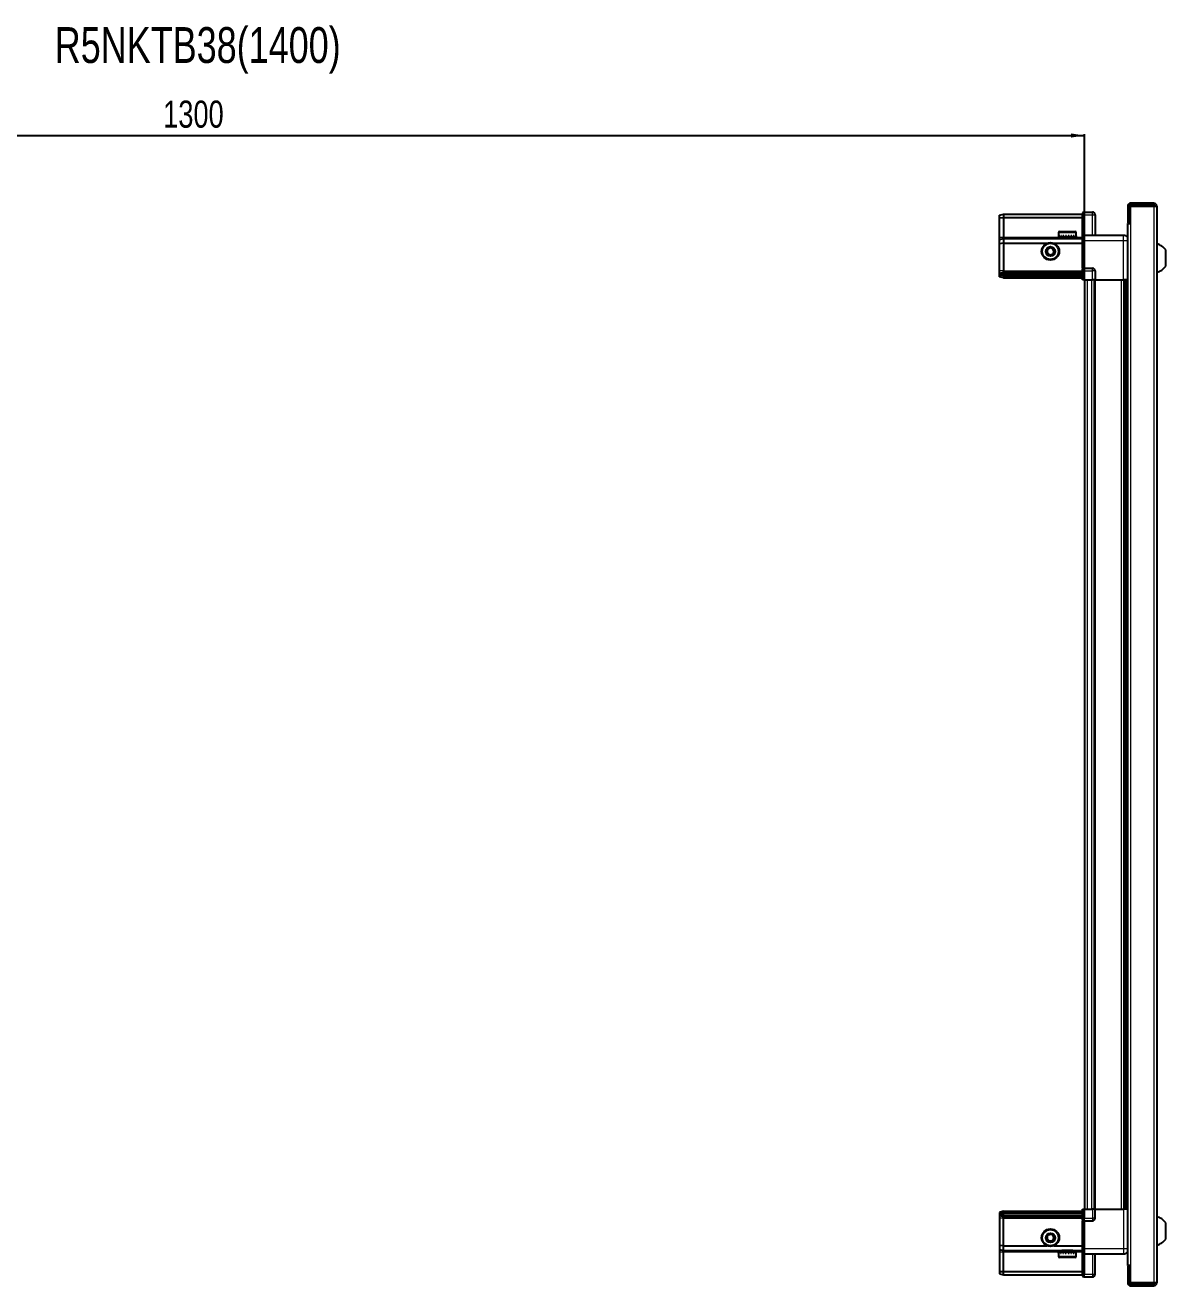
# Model space of a CAD drawing. Header units: millimetres. Extents: x 1014 to 3408, y -1258 to 1224.
# Drawn here: x 2094 to 2935, y 294 to 1224 of the extents above; entities that cross this region are included whole.
import ezdxf

# ---------------------------------------------------------------- set-up
doc = ezdxf.new("R2010")
doc.units = ezdxf.units.MM
doc.layers.add('FORMAT', color=7, linetype='Continuous')
doc.styles.add('SLDTEXTSTYLE0', font='TXT', dxfattribs={"width": 0.75})
doc.dimstyles.new('SLDDIMSTYLE0', dxfattribs={"dimtxt": 20, "dimasz": 10, "dimexe": 0, "dimexo": 0.0625, "dimgap": 5, "dimtad": 2, "dimdec": 1, "dimrnd": 1e-09, "dimzin": 12, "dimdsep": 46, "dimtxsty": 'SLDTEXTSTYLE0', "dimsah": 1, "dimcen": 0.09, "dimadec": 0, "dimazin": 3, "dimtfac": 1, "dimtofl": 0, "dimtmove": 0, "dimatfit": 3, "dimfxl": 0, "dimfrac": 2, "dimtolj": 1, "dimtzin": 12, "dimarcsym": 0})

# ---------------------------------------------------------------- blocks, each defined once
blk = doc.blocks.new('_D_4')
at = {"layer": 'FORMAT'}
for p, q in [((1575.39, 1036.58), (1575.39, 1144.07)), ((1575.39, 1143.07), (2875.39, 1143.07)), ((2875.39, 1036.58), (2875.39, 1144.07))]:
    blk.add_line(p, q, dxfattribs=at)
for points in [[(1575.39, 1143.07), (1585.39, 1141.53), (1585.39, 1144.61)], [(2875.39, 1143.07), (2865.39, 1144.61), (2865.39, 1141.53)]]:
    blk.add_solid(points, dxfattribs=at)
at = {"layer": 'FORMAT', "insert": (2195.84, 1168.85), "char_height": 20, "attachment_point": 1, "style": 'SLDTEXTSTYLE0'}
blk.add_mtext('1300', dxfattribs=at)

msp = doc.modelspace()

# ---------------------------------------------------------------- linework, layer by layer
at = {"color": 7, "linetype": 'Continuous', "lineweight": 25}
for p, q in [((2907.24, 1090.97), (2907.24, 1078.57)), ((2908.74, 1090.97), (2908.74, 1078.57)), ((2909.24, 1078.07), (2909.24, 1090.97)), ((2909.24, 1090.97), (2926.64, 1090.97)), ((2926.64, 1093.07), (2909.34, 1093.07)), ((2926.64, 1091.57), (2909.34, 1091.57)), ((2926.64, 1091.57), (2926.64, 1093.07)), ((2926.64, 1090.97), (2928.74, 1090.97)), ((2928.74, 1090.97), (2928.74, 296.17)), ((2812.74, 1084.27), (2815.74, 1085.07)), ((2812.74, 1082.42), (2812.74, 1084.27)), ((2812.74, 1082.42), (2815.74, 1082.57)), ((2812.74, 1068.07), (2812.74, 1082.42)), ((2815.74, 1085.07), (2815.74, 1082.57)), ((2815.74, 1085.07), (2874.04, 1085.07)), ((2815.74, 1082.57), (2815.74, 1068.07)), ((2815.74, 1082.57), (2874.04, 1082.57)), ((2874.91, 1086.57), (2874.04, 1086.07)), ((2874.91, 1086.57), (2874.04, 1086.07)), ((2874.04, 1086.07), (2874.04, 1084.57)), ((2874.04, 1069.77), (2874.04, 1084.57)), ((2875.24, 1086.57), (2874.91, 1086.57)), ((2875.24, 1086.57), (2874.91, 1086.57)), ((2875.24, 1086.57), (2875.24, 1086.57)), ((2875.24, 1084.57), (2875.24, 1086.57)), ((2875.24, 1086.57), (2881.24, 1086.57)), ((2875.24, 1084.57), (2875.24, 1069.77)), ((2883.24, 1084.57), (2883.24, 1069.57)), ((2856.24, 1071.47), (2856.24, 1068.57)), ((2857.04, 1072.27), (2868.44, 1072.27)), ((2869.24, 1068.57), (2869.24, 1071.47)), ((2907.14, 1078.07), (2907.14, 309.07)), ((2907.14, 1078.07), (2909.24, 1078.07)), ((2907.24, 1078.57), (2908.74, 1078.57)), ((2812.74, 1066.27), (2812.74, 1068.07)), ((2812.74, 1066.27), (2815.74, 1067.07)), ((2812.74, 1063.24), (2812.74, 1066.27)), ((2815.74, 1063.57), (2812.74, 1063.24)), ((2812.74, 1043.07), (2812.74, 1063.24)), ((2815.74, 1068.07), (2815.74, 1067.07)), ((2815.74, 1067.07), (2815.74, 1063.57)), ((2815.74, 1067.07), (2874.04, 1067.07)), ((2815.74, 1063.57), (2815.74, 1043.07)), ((2815.74, 1063.57), (2847.74, 1063.57)), ((2852.74, 1063.57), (2874.04, 1063.57)), ((2856.24, 1068.57), (2856.28, 1068.57)), ((2856.4, 1069.07), (2856.28, 1069.07)), ((2856.28, 1069.07), (2856.28, 1068.57)), ((2856.28, 1068.57), (2856.4, 1068.57)), ((2856.4, 1069.07), (2856.4, 1068.57)), ((2856.4, 1068.57), (2856.81, 1068.57)), ((2857.15, 1069.07), (2856.81, 1069.07)), ((2856.81, 1069.07), (2856.81, 1068.57)), ((2856.81, 1068.57), (2857.15, 1068.57)), ((2857.15, 1069.07), (2857.15, 1068.57)), ((2857.15, 1068.57), (2857.92, 1068.57)), ((2858.45, 1069.07), (2857.92, 1069.07)), ((2857.92, 1069.07), (2857.92, 1068.57)), ((2857.92, 1068.57), (2858.45, 1068.57)), ((2858.34, 1068.57), (2858.34, 1068.47)), ((2858.34, 1068.47), (2867.14, 1068.47)), ((2858.45, 1069.07), (2858.45, 1068.57)), ((2858.45, 1068.57), (2859.51, 1068.57)), ((2858.74, 1068.07), (2859.43, 1067.59)), ((2858.74, 1068.07), (2866.74, 1068.07)), ((2859.43, 1067.59), (2858.74, 1067.1)), ((2858.74, 1067.1), (2858.74, 1067.07)), ((2858.74, 1067.1), (2866.74, 1067.1)), ((2859.43, 1067.59), (2866.05, 1067.59)), ((2860.17, 1069.07), (2859.51, 1069.07)), ((2859.51, 1069.07), (2859.51, 1068.57)), ((2859.51, 1068.57), (2860.17, 1068.57)), ((2860.17, 1069.07), (2860.17, 1068.57)), ((2860.17, 1068.57), (2861.41, 1068.57)), ((2862.14, 1069.07), (2861.41, 1069.07)), ((2861.41, 1069.07), (2861.41, 1068.57)), ((2861.41, 1068.57), (2861.84, 1068.57)), ((2861.84, 1069.07), (2861.84, 1068.57)), ((2862.14, 1069.07), (2862.14, 1068.57)), ((2862.14, 1068.57), (2863.44, 1068.57)), ((2864.17, 1069.07), (2863.44, 1069.07)), ((2863.44, 1069.07), (2863.44, 1068.57)), ((2863.71, 1069.07), (2863.71, 1068.57)), ((2863.71, 1068.57), (2864.17, 1068.57)), ((2864.17, 1069.07), (2864.17, 1068.57)), ((2864.17, 1068.57), (2865.4, 1068.57)), ((2866.06, 1069.07), (2865.4, 1069.07)), ((2865.4, 1069.07), (2865.4, 1068.57)), ((2865.4, 1068.57), (2866.06, 1068.57)), ((2866.05, 1067.59), (2866.74, 1068.07)), ((2866.74, 1067.1), (2866.05, 1067.59)), ((2866.06, 1069.07), (2866.06, 1068.57)), ((2866.06, 1068.57), (2867.1, 1068.57)), ((2866.74, 1067.07), (2866.74, 1067.1)), ((2867.62, 1069.07), (2867.1, 1069.07)), ((2867.1, 1069.07), (2867.1, 1068.57)), ((2867.1, 1068.57), (2867.62, 1068.57)), ((2867.14, 1068.47), (2867.14, 1068.57)), ((2867.62, 1069.07), (2867.62, 1068.57)), ((2867.62, 1068.57), (2868.38, 1068.57)), ((2868.71, 1069.07), (2868.38, 1069.07)), ((2868.38, 1069.07), (2868.38, 1068.57)), ((2868.38, 1068.57), (2868.71, 1068.57)), ((2868.71, 1069.07), (2868.71, 1068.57)), ((2868.71, 1068.57), (2869.11, 1068.57)), ((2869.22, 1069.07), (2869.11, 1069.07)), ((2869.11, 1069.07), (2869.11, 1068.57)), ((2869.11, 1068.57), (2869.22, 1068.57)), ((2869.22, 1069.07), (2869.22, 1068.57)), ((2869.22, 1068.57), (2869.24, 1068.57)), ((2874.04, 1069.57), (2874.04, 1069.77)), ((2875.24, 1069.57), (2874.04, 1069.57)), ((2874.04, 1065.57), (2874.04, 1069.57)), ((2874.04, 1045.27), (2874.04, 1065.57)), ((2875.24, 1069.77), (2875.24, 1069.57)), ((2875.24, 1069.57), (2875.24, 1065.57)), ((2875.24, 1069.57), (2904.24, 1069.57)), ((2875.24, 1065.57), (2875.24, 1045.27)), ((2935.34, 1046.57), (2935.34, 1058.57)), ((2812.74, 1041.27), (2812.74, 1043.07)), ((2815.74, 1042.07), (2812.74, 1041.27)), ((2815.74, 1043.07), (2815.74, 1042.07)), ((2815.74, 1042.07), (2815.74, 1041.07)), ((2815.74, 1042.07), (2874.04, 1042.07)), ((2874.04, 1045.07), (2874.04, 1045.27)), ((2875.24, 1045.07), (2874.04, 1045.07)), ((2874.04, 1045.07), (2874.04, 1044.39)), ((2874.04, 1036.57), (2874.04, 1044.39)), ((2874.91, 1043.07), (2874.91, 1036.57)), ((2875.24, 1045.27), (2875.24, 1045.07)), ((2875.24, 1043.07), (2875.24, 1045.07)), ((2875.24, 1045.07), (2881.24, 1045.07)), ((2875.24, 1043.07), (2875.24, 1045.07)), ((2875.24, 1043.07), (2875.24, 1036.57)), ((2883.24, 1043.07), (2883.24, 1036.57)), ((2812.74, 1040.53), (2812.74, 1041.27)), ((2815.74, 1041.07), (2812.74, 1040.53)), ((2812.74, 1040.03), (2812.74, 1040.53)), ((2812.74, 1038.87), (2812.74, 1040.03)), ((2815.74, 1039.57), (2812.74, 1040.03)), ((2815.74, 1038.07), (2812.74, 1038.87)), ((2815.74, 1041.07), (2874.04, 1041.07)), ((2815.74, 1041.07), (2815.74, 1039.57)), ((2815.74, 1039.57), (2815.74, 1038.07)), ((2815.74, 1039.57), (2874.04, 1039.57)), ((2815.74, 1038.07), (2874.04, 1038.07)), ((2874.91, 1036.57), (2874.04, 1036.57)), ((2875.24, 1036.57), (2874.91, 1036.57)), ((2875.24, 1036.57), (2881.24, 1036.57)), ((2875.39, 1036.57), (2875.39, 350.57)), ((2883.24, 1036.57), (2881.24, 1036.57)), ((2882.59, 1036.57), (2882.59, 350.57)), ((2883.24, 1036.57), (2904.24, 1036.57)), ((2905.27, 350.57), (2905.27, 1036.57)), ((2905.3, 350.57), (2905.3, 1036.57)), ((2907.09, 1036.57), (2907.09, 350.57)), ((2815.74, 349.07), (2812.74, 348.27)), ((2812.74, 348.27), (2812.74, 347.12)), ((2815.74, 347.57), (2812.74, 347.12)), ((2812.74, 347.12), (2812.74, 346.62)), ((2815.74, 346.07), (2812.74, 346.62)), ((2812.74, 346.62), (2812.74, 345.87)), ((2815.74, 345.07), (2812.74, 345.87)), ((2812.74, 345.87), (2812.74, 344.07)), ((2815.74, 347.57), (2815.74, 349.07)), ((2815.74, 349.07), (2874.04, 349.07)), ((2815.74, 346.07), (2815.74, 347.57)), ((2815.74, 347.57), (2874.04, 347.57)), ((2815.74, 346.07), (2874.04, 346.07)), ((2815.74, 345.07), (2815.74, 346.07)), ((2815.74, 345.07), (2874.04, 345.07)), ((2815.74, 344.07), (2815.74, 345.07)), ((2874.04, 342.75), (2874.04, 350.57)), ((2874.04, 350.57), (2874.91, 350.57)), ((2874.91, 350.57), (2874.91, 350.57)), ((2874.91, 350.57), (2874.91, 344.07)), ((2875.24, 350.57), (2874.91, 350.57)), ((2875.24, 350.57), (2875.24, 344.07)), ((2875.24, 350.57), (2875.24, 350.57)), ((2875.24, 350.57), (2881.24, 350.57)), ((2875.24, 350.57), (2875.24, 344.07)), ((2883.24, 350.57), (2881.24, 350.57)), ((2883.24, 344.07), (2883.24, 350.57)), ((2883.24, 350.57), (2904.24, 350.57)), ((2812.74, 344.07), (2812.74, 323.9)), ((2815.74, 323.57), (2815.74, 344.07)), ((2874.04, 342.75), (2874.04, 342.07)), ((2875.24, 342.07), (2874.04, 342.07)), ((2874.04, 341.87), (2874.04, 342.07)), ((2874.04, 321.57), (2874.04, 341.87)), ((2875.24, 342.07), (2875.24, 344.07)), ((2875.24, 342.07), (2875.24, 341.87)), ((2875.24, 342.07), (2881.24, 342.07)), ((2875.24, 341.87), (2875.24, 321.57)), ((2935.34, 328.57), (2935.34, 340.57)), ((2815.74, 323.57), (2812.74, 323.9)), ((2812.74, 323.9), (2812.74, 320.87)), ((2812.74, 320.87), (2815.74, 320.07)), ((2812.74, 320.87), (2812.74, 319.07)), ((2812.74, 319.07), (2812.74, 304.73)), ((2815.74, 323.57), (2847.74, 323.57)), ((2815.74, 320.07), (2815.74, 323.57)), ((2815.74, 320.07), (2874.04, 320.07)), ((2815.74, 319.07), (2815.74, 320.07)), ((2815.74, 304.57), (2815.74, 319.07)), ((2852.74, 323.57), (2874.04, 323.57)), ((2856.24, 318.57), (2856.24, 315.67)), ((2856.26, 318.57), (2856.24, 318.57)), ((2856.26, 318.07), (2856.26, 318.57)), ((2856.36, 318.57), (2856.26, 318.57)), ((2856.26, 318.07), (2856.36, 318.07)), ((2856.36, 318.07), (2856.36, 318.57)), ((2856.73, 318.57), (2856.36, 318.57)), ((2856.73, 318.07), (2856.73, 318.57)), ((2857.05, 318.57), (2856.73, 318.57)), ((2856.73, 318.07), (2857.05, 318.07)), ((2857.05, 318.07), (2857.05, 318.57)), ((2857.79, 318.57), (2857.05, 318.57)), ((2857.79, 318.07), (2857.79, 318.57)), ((2858.3, 318.57), (2857.79, 318.57)), ((2857.79, 318.07), (2858.3, 318.07)), ((2858.3, 318.07), (2858.3, 318.57)), ((2859.33, 318.57), (2858.3, 318.57)), ((2858.34, 318.67), (2858.34, 318.57)), ((2867.14, 318.67), (2858.34, 318.67)), ((2858.74, 320.07), (2858.74, 320.04)), ((2858.74, 320.04), (2859.43, 319.55)), ((2866.74, 320.04), (2858.74, 320.04)), ((2859.43, 319.55), (2858.74, 319.07)), ((2866.74, 319.07), (2858.74, 319.07)), ((2859.33, 318.07), (2859.33, 318.57)), ((2859.98, 318.57), (2859.33, 318.57)), ((2859.33, 318.07), (2859.98, 318.07)), ((2866.05, 319.55), (2859.43, 319.55)), ((2859.98, 318.07), (2859.98, 318.57)), ((2861.21, 318.57), (2859.98, 318.57)), ((2861.21, 318.07), (2861.21, 318.57)), ((2861.71, 318.57), (2861.21, 318.57)), ((2861.21, 318.07), (2861.94, 318.07)), ((2861.71, 318.07), (2861.71, 318.57)), ((2861.94, 318.07), (2861.94, 318.57)), ((2863.24, 318.57), (2861.94, 318.57)), ((2863.24, 318.07), (2863.24, 318.57)), ((2863.24, 318.07), (2863.97, 318.07)), ((2863.57, 318.07), (2863.57, 318.57)), ((2863.97, 318.57), (2863.57, 318.57)), ((2863.97, 318.07), (2863.97, 318.57)), ((2865.22, 318.57), (2863.97, 318.57)), ((2865.22, 318.07), (2865.22, 318.57)), ((2865.88, 318.57), (2865.22, 318.57)), ((2865.22, 318.07), (2865.88, 318.07)), ((2865.88, 318.07), (2865.88, 318.57)), ((2866.95, 318.57), (2865.88, 318.57)), ((2866.05, 319.55), (2866.74, 320.04)), ((2866.74, 319.07), (2866.05, 319.55)), ((2866.74, 320.04), (2866.74, 320.07)), ((2866.95, 318.07), (2866.95, 318.57)), ((2867.49, 318.57), (2866.95, 318.57)), ((2866.95, 318.07), (2867.49, 318.07)), ((2867.14, 318.57), (2867.14, 318.67)), ((2867.49, 318.07), (2867.49, 318.57)), ((2868.28, 318.57), (2867.49, 318.57)), ((2868.28, 318.07), (2868.28, 318.57)), ((2868.63, 318.57), (2868.28, 318.57)), ((2868.28, 318.07), (2868.63, 318.07)), ((2868.63, 318.07), (2868.63, 318.57)), ((2869.06, 318.57), (2868.63, 318.57)), ((2869.06, 318.07), (2869.06, 318.57)), ((2869.19, 318.57), (2869.06, 318.57)), ((2869.06, 318.07), (2869.19, 318.07)), ((2869.19, 318.07), (2869.19, 318.57)), ((2869.24, 318.57), (2869.19, 318.57)), ((2869.24, 315.67), (2869.24, 318.57)), ((2874.04, 317.57), (2874.04, 321.57)), ((2875.24, 317.57), (2874.04, 317.57)), ((2874.04, 317.37), (2874.04, 317.57)), ((2874.04, 302.57), (2874.04, 317.37)), ((2875.24, 321.57), (2875.24, 317.57)), ((2875.24, 317.57), (2875.24, 317.37)), ((2875.24, 317.57), (2904.24, 317.57)), ((2875.24, 317.37), (2875.24, 302.57)), ((2875.24, 317.37), (2875.24, 302.57)), ((2883.24, 302.57), (2883.24, 317.57)), ((2868.44, 314.87), (2857.04, 314.87)), ((2909.24, 309.07), (2907.14, 309.07)), ((2907.24, 308.57), (2908.74, 308.57)), ((2907.24, 308.57), (2907.24, 296.17)), ((2908.74, 308.57), (2908.74, 296.17)), ((2909.24, 296.17), (2909.24, 309.07)), ((2812.74, 304.73), (2815.74, 304.57)), ((2812.74, 304.73), (2812.74, 302.87)), ((2812.74, 302.87), (2815.74, 302.07)), ((2815.74, 304.57), (2874.04, 304.57)), ((2815.74, 302.07), (2815.74, 304.57)), ((2815.74, 302.07), (2874.04, 302.07)), ((2874.04, 302.57), (2874.04, 301.07)), ((2874.04, 301.07), (2874.91, 300.57)), ((2875.24, 300.57), (2874.91, 300.57)), ((2875.24, 300.57), (2875.24, 302.57)), ((2875.24, 300.57), (2881.24, 300.57)), ((2926.64, 296.17), (2909.24, 296.17)), ((2909.34, 295.57), (2926.64, 295.57)), ((2909.34, 294.07), (2926.64, 294.07)), ((2928.74, 296.17), (2926.64, 296.17)), ((2926.64, 295.57), (2926.64, 294.07))]:
    msp.add_line(p, q, dxfattribs=at)
at = {"color": 8, "linetype": 'Continuous', "lineweight": 18}
for p, q in [((2908.74, 1090.97), (2907.24, 1090.97)), ((2909.34, 1091.57), (2909.34, 1093.07)), ((2926.64, 1090.97), (2926.64, 296.17)), ((2875.24, 1084.57), (2874.04, 1084.57)), ((2875.24, 1084.57), (2881.24, 1084.57)), ((2881.24, 1084.57), (2881.24, 1086.57)), ((2881.24, 1069.57), (2881.24, 1084.57)), ((2881.24, 1084.57), (2883.24, 1084.57)), ((2856.24, 1071.47), (2869.24, 1071.47)), ((2909.24, 1078.07), (2909.24, 309.07)), ((2812.74, 1068.07), (2815.74, 1068.07)), ((2815.74, 1068.07), (2858.74, 1068.07)), ((2866.74, 1068.07), (2874.04, 1068.07)), ((2874.04, 1069.77), (2875.24, 1069.77)), ((2875.24, 1065.57), (2874.04, 1065.57)), ((2875.24, 1065.57), (2904.24, 1065.57)), ((2904.24, 1036.57), (2904.24, 1065.57)), ((2815.74, 1043.07), (2812.74, 1043.07)), ((2815.74, 1043.07), (2874.04, 1043.07)), ((2874.04, 1045.27), (2875.24, 1045.27)), ((2875.24, 1043.07), (2874.91, 1043.07)), ((2875.24, 1043.07), (2881.24, 1043.07)), ((2881.24, 1043.07), (2881.24, 1045.07)), ((2881.24, 1036.57), (2881.24, 1043.07)), ((2883.24, 1043.07), (2881.24, 1043.07)), ((2877.39, 1036.57), (2877.39, 350.57)), ((2880.59, 1036.57), (2880.59, 350.57)), ((2883.24, 1036.57), (2883.24, 350.57)), ((2902.65, 350.57), (2902.65, 1036.57)), ((2904.06, 1036.57), (2904.06, 350.57)), ((2906.51, 350.57), (2906.51, 1036.57)), ((2875.24, 350.57), (2874.91, 350.57)), ((2881.24, 350.57), (2881.24, 344.07)), ((2904.24, 350.57), (2904.24, 321.57)), ((2815.74, 344.07), (2812.74, 344.07)), ((2815.74, 344.07), (2874.04, 344.07)), ((2875.24, 341.87), (2874.04, 341.87)), ((2875.24, 344.07), (2874.91, 344.07)), ((2875.24, 344.07), (2881.24, 344.07)), ((2883.24, 344.07), (2881.24, 344.07)), ((2881.24, 344.07), (2881.24, 342.07)), ((2812.74, 319.07), (2815.74, 319.07)), ((2815.74, 319.07), (2858.74, 319.07)), ((2866.74, 319.07), (2874.04, 319.07)), ((2875.24, 321.57), (2874.04, 321.57)), ((2875.24, 317.37), (2874.04, 317.37)), ((2875.24, 321.57), (2904.24, 321.57)), ((2881.24, 317.57), (2881.24, 302.57)), ((2869.24, 315.67), (2856.24, 315.67)), ((2875.24, 302.57), (2874.04, 302.57)), ((2875.24, 302.57), (2881.24, 302.57)), ((2881.24, 302.57), (2883.24, 302.57)), ((2881.24, 302.57), (2881.24, 300.57)), ((2908.74, 296.17), (2907.24, 296.17)), ((2909.34, 295.57), (2909.34, 294.07))]:
    msp.add_line(p, q, dxfattribs=at)
at = {"color": 7, "linetype": 'Continuous', "lineweight": 25}
for centre, radius in [((2850.24, 1057.57), 6.5), ((2850.24, 1057.57), 3.46), ((2850.24, 329.57), 6.5), ((2850.24, 329.57), 3.46)]:
    msp.add_circle(centre, radius, dxfattribs=at)
at = {"color": 8, "linetype": 'Continuous', "lineweight": 18}
for centre in [(2850.24, 1057.57), (2850.24, 329.57)]:
    msp.add_circle(centre, 5.7, dxfattribs=at)
at = {"color": 7, "linetype": 'Continuous', "lineweight": 25}
for centre, radius, start, end in [((2909.34, 1090.97), 2.1, 90, 180), ((2909.34, 1090.97), 0.6, 90, 180), ((2926.64, 1090.97), 2.1, 360, 90), ((2926.64, 1090.97), 0.6, 360, 90), ((2881.24, 1084.57), 2, 360, 90), ((2857.04, 1071.47), 0.8, 90, 180), ((2868.44, 1071.47), 0.8, 0, 90), ((2858.34, 1068.07), 0.4, 0, 90), ((2867.14, 1068.07), 0.4, 90, 180), ((2925.72, 1051.55), 11.91, 36.1266, 75.29965), ((2850.24, 1057.57), 2.5, 120.74103, 180.74103), ((2850.24, 1057.57), 2.5, 180.74103, 240.74103), ((2850.24, 1057.57), 2.5, 60.74103, 120.74103), ((2850.24, 1057.57), 2.5, 240.74103, 300.74103), ((2850.24, 1057.57), 2.5, 0.74103, 60.74103), ((2850.24, 1057.57), 2.5, 300.74103, 0.74103), ((2881.24, 1043.07), 2, 0, 90), ((2925.72, 1053.6), 11.91, 284.70035, 323.8734), ((2925.72, 333.55), 11.91, 36.1266, 75.29965), ((2881.24, 344.07), 2, 270, 0), ((2850.24, 329.57), 2.5, 155.91157, 215.91157), ((2850.24, 329.57), 2.5, 95.91157, 155.91157), ((2850.24, 329.57), 2.5, 215.91157, 275.91157), ((2850.24, 329.57), 2.5, 35.91157, 95.91157), ((2850.24, 329.57), 2.5, 275.91157, 335.91157), ((2850.24, 329.57), 2.5, 335.91157, 35.91157), ((2925.72, 335.6), 11.91, 284.70035, 323.8734), ((2858.34, 319.07), 0.4, 270, 360), ((2867.14, 319.07), 0.4, 180, 270), ((2857.04, 315.67), 0.8, 180, 270), ((2868.44, 315.67), 0.8, 270, 360), ((2881.24, 302.57), 2, 270, 0), ((2909.34, 296.17), 2.1, 180, 270), ((2909.34, 296.17), 0.6, 180, 270), ((2926.64, 296.17), 2.1, 270, 0), ((2926.64, 296.17), 0.6, 270, 0)]:
    msp.add_arc(centre, radius, start, end, dxfattribs=at)
for centre, start_param, end_param in [((2871.45, 1043.07), 0, 0.722734), ((2871.45, 344.07), 5.560451, 6.283185)]:
    msp.add_ellipse(centre, major_axis=(3.46, 0), ratio=0.57735, start_param=start_param, end_param=end_param, dxfattribs=at)
for points, knots in [([(2904.24, 1069.57), (2904.68, 1069.52), (2905.36, 1069.45), (2906.18, 1069.01), (2906.73, 1068.58), (2907.01, 1068.2), (2907.14, 1068.02)], [0, 0, 0, 0, 0.384298, 0.591173, 0.802437, 1, 1, 1, 1]), ([(2847.73, 1058.98), (2848.17, 1059.25), (2849, 1059.74), (2849.82, 1060.23), (2850.21, 1060.46)], [0, 0, 0, 0, 0.534686, 1, 1, 1, 1]), ([(2847.76, 1056.1), (2847.76, 1056.22), (2847.75, 1056.82), (2847.74, 1057.81), (2847.73, 1058.64), (2847.73, 1058.98)], [0, 0, 0, 0, 0.133125, 0.637099, 1, 1, 1, 1]), ([(2850.28, 1054.68), (2849.83, 1054.94), (2848.99, 1055.41), (2848.15, 1055.88), (2847.76, 1056.1)], [0, 0, 0, 0, 0.5346859, 1, 1, 1, 1]), ([(2850.21, 1060.46), (2850.66, 1060.21), (2851.5, 1059.73), (2852.34, 1059.26), (2852.73, 1059.05)], [0, 0, 0, 0, 0.534686, 1, 1, 1, 1]), ([(2852.76, 1056.16), (2852.32, 1055.9), (2851.49, 1055.4), (2850.67, 1054.91), (2850.28, 1054.68)], [0, 0, 0, 0, 0.534686, 1, 1, 1, 1]), ([(2852.73, 1059.05), (2852.73, 1058.7), (2852.74, 1057.88), (2852.75, 1056.88), (2852.76, 1056.29), (2852.76, 1056.16)], [0, 0, 0, 0, 0.3629006, 0.8668753, 1, 1, 1, 1]), ([(2907.09, 1036.57), (2907.06, 1036.57), (2906.84, 1036.57), (2906.12, 1036.57), (2905.16, 1036.57), (2904.5, 1036.57), (2904.24, 1036.57)], [0, 0, 0, 0, 0.071707, 0.420979, 0.770251, 1, 1, 1, 1]), ([(2907.09, 350.57), (2907.06, 350.57), (2906.84, 350.57), (2906.12, 350.57), (2905.16, 350.57), (2904.5, 350.57), (2904.24, 350.57)], [0, 0, 0, 0, 0.071707, 0.420979, 0.770251, 1, 1, 1, 1]), ([(2847.37, 329.27), (2847.58, 329.74), (2847.98, 330.63), (2848.37, 331.5), (2848.55, 331.91)], [0, 0, 0, 0, 0.534686, 1, 1, 1, 1]), ([(2849.07, 326.94), (2848.76, 327.35), (2848.2, 328.13), (2847.63, 328.91), (2847.37, 329.27)], [0, 0, 0, 0, 0.534686, 1, 1, 1, 1]), ([(2848.55, 331.91), (2848.89, 331.94), (2849.71, 332.03), (2850.7, 332.13), (2851.3, 332.19), (2851.42, 332.21)], [0, 0, 0, 0, 0.362901, 0.866875, 1, 1, 1, 1]), ([(2851.94, 327.23), (2851.81, 327.22), (2851.22, 327.16), (2850.23, 327.06), (2849.41, 326.97), (2849.07, 326.94)], [0, 0, 0, 0, 0.133125, 0.637099, 1, 1, 1, 1]), ([(2851.42, 332.21), (2851.73, 331.79), (2852.29, 331.01), (2852.85, 330.23), (2853.12, 329.87)], [0, 0, 0, 0, 0.534686, 1, 1, 1, 1]), ([(2853.12, 329.87), (2852.91, 329.4), (2852.51, 328.52), (2852.12, 327.64), (2851.94, 327.23)], [0, 0, 0, 0, 0.534686, 1, 1, 1, 1]), ([(2904.24, 317.57), (2904.68, 317.62), (2905.36, 317.69), (2906.18, 318.13), (2906.73, 318.56), (2907.01, 318.94), (2907.14, 319.12)], [0, 0, 0, 0, 0.384298, 0.591173, 0.802437, 1, 1, 1, 1])]:
    msp.add_open_spline(points, degree=3, knots=knots, dxfattribs=at)
at = {"color": 8, "linetype": 'Continuous', "lineweight": 18}
for points in [[(2904.24, 1065.57), (2904.24, 1066.1), (2904.24, 1067.14), (2904.24, 1068.47), (2904.24, 1069.39), (2904.24, 1069.51), (2904.24, 1069.57)], [(2904.24, 321.57), (2904.24, 321.05), (2904.24, 320), (2904.24, 318.68), (2904.24, 317.75), (2904.24, 317.63), (2904.24, 317.57)]]:
    msp.add_open_spline(points, degree=3, dxfattribs=at)
for points, knots in [([(2904.24, 1065.57), (2904.68, 1065.57), (2905.36, 1065.57), (2906.18, 1065.57), (2906.73, 1065.57), (2907.01, 1065.57), (2907.14, 1065.57)], [0, 0, 0, 0, 0.384298, 0.591173, 0.802437, 1, 1, 1, 1]), ([(2904.24, 321.57), (2904.68, 321.57), (2905.36, 321.57), (2906.18, 321.57), (2906.73, 321.57), (2907.01, 321.57), (2907.14, 321.57)], [0, 0, 0, 0, 0.3842982, 0.5911726, 0.8024372, 1, 1, 1, 1])]:
    msp.add_open_spline(points, degree=3, knots=knots, dxfattribs=at)

# ---------------------------------------------------------------- texts
at = {"layer": 'FORMAT', "insert": (2115.85, 1223.07), "char_height": 26.4583, "attachment_point": 1, "style": 'SLDTEXTSTYLE0'}
msp.add_mtext('R5NKTB38(1400)', dxfattribs=at)

# ---------------------------------------------------------------- dimensions: what is measured, and where the dimension line sits
at = {"layer": 'FORMAT'}
dim = msp.add_linear_dim(base=(2875.39, 1143.07), p1=(1575.39, 1036.57), p2=(2875.39, 1036.57), angle=0, dimstyle='SLDDIMSTYLE0', dxfattribs=at)
dim.commit()
dim.dimension.update_dxf_attribs({"geometry": '_D_4', "text_midpoint": (2225.39, 1143.07), "dimtype": 160})

doc.saveas('drawing.dxf')
